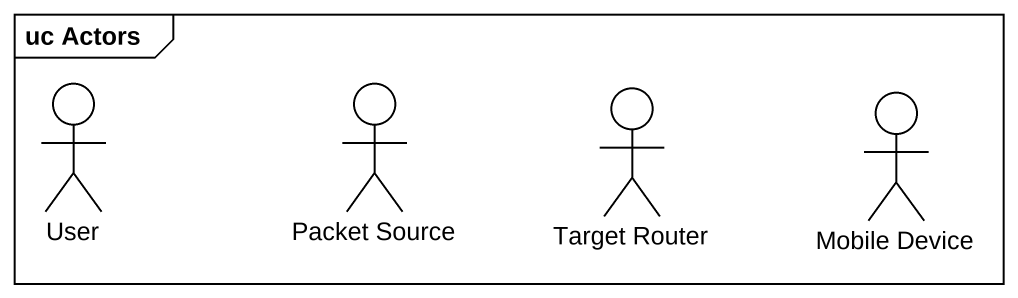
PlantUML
@startuml
mainframe uc Actors
actor User
actor "Packet Source" as Packet_Source
actor "Target Router" as Target_Router
actor "Mobile Device" as Mobile_Device
@enduml
